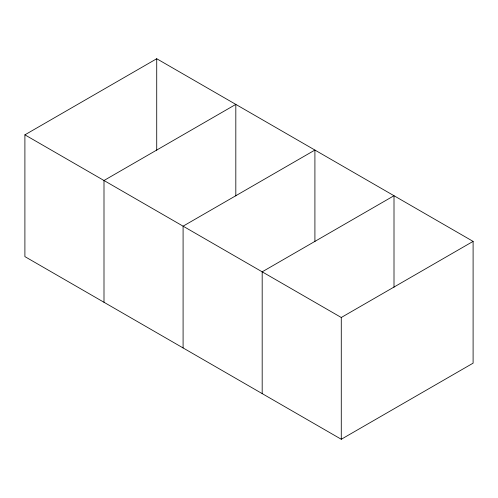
<?xml version="1.0" encoding="UTF-8"?>
<svg xmlns="http://www.w3.org/2000/svg" width="498" height="498" viewBox="0 0 498 498"><rect width="100%" height="100%" fill="white"/><g stroke="black" fill="none" stroke-linecap="round" stroke-linejoin="round"><path stroke-width="0.75" d="M24.9 134.84L156.721 58.733L473.1 241.387L473.1 363.16L341.279 439.267L24.9 256.613L24.9 134.84L341.279 317.494L473.1 241.387M394.005 287.246L394.005 195.726L262.185 271.833L262.185 393.607M341.279 317.494L341.279 439.267M314.91 241.586L314.91 150.06L183.09 226.167L183.09 347.94M235.815 195.919L235.815 104.393L103.995 180.5L103.995 302.274M156.721 58.733L156.721 150.253"/></g></svg>
